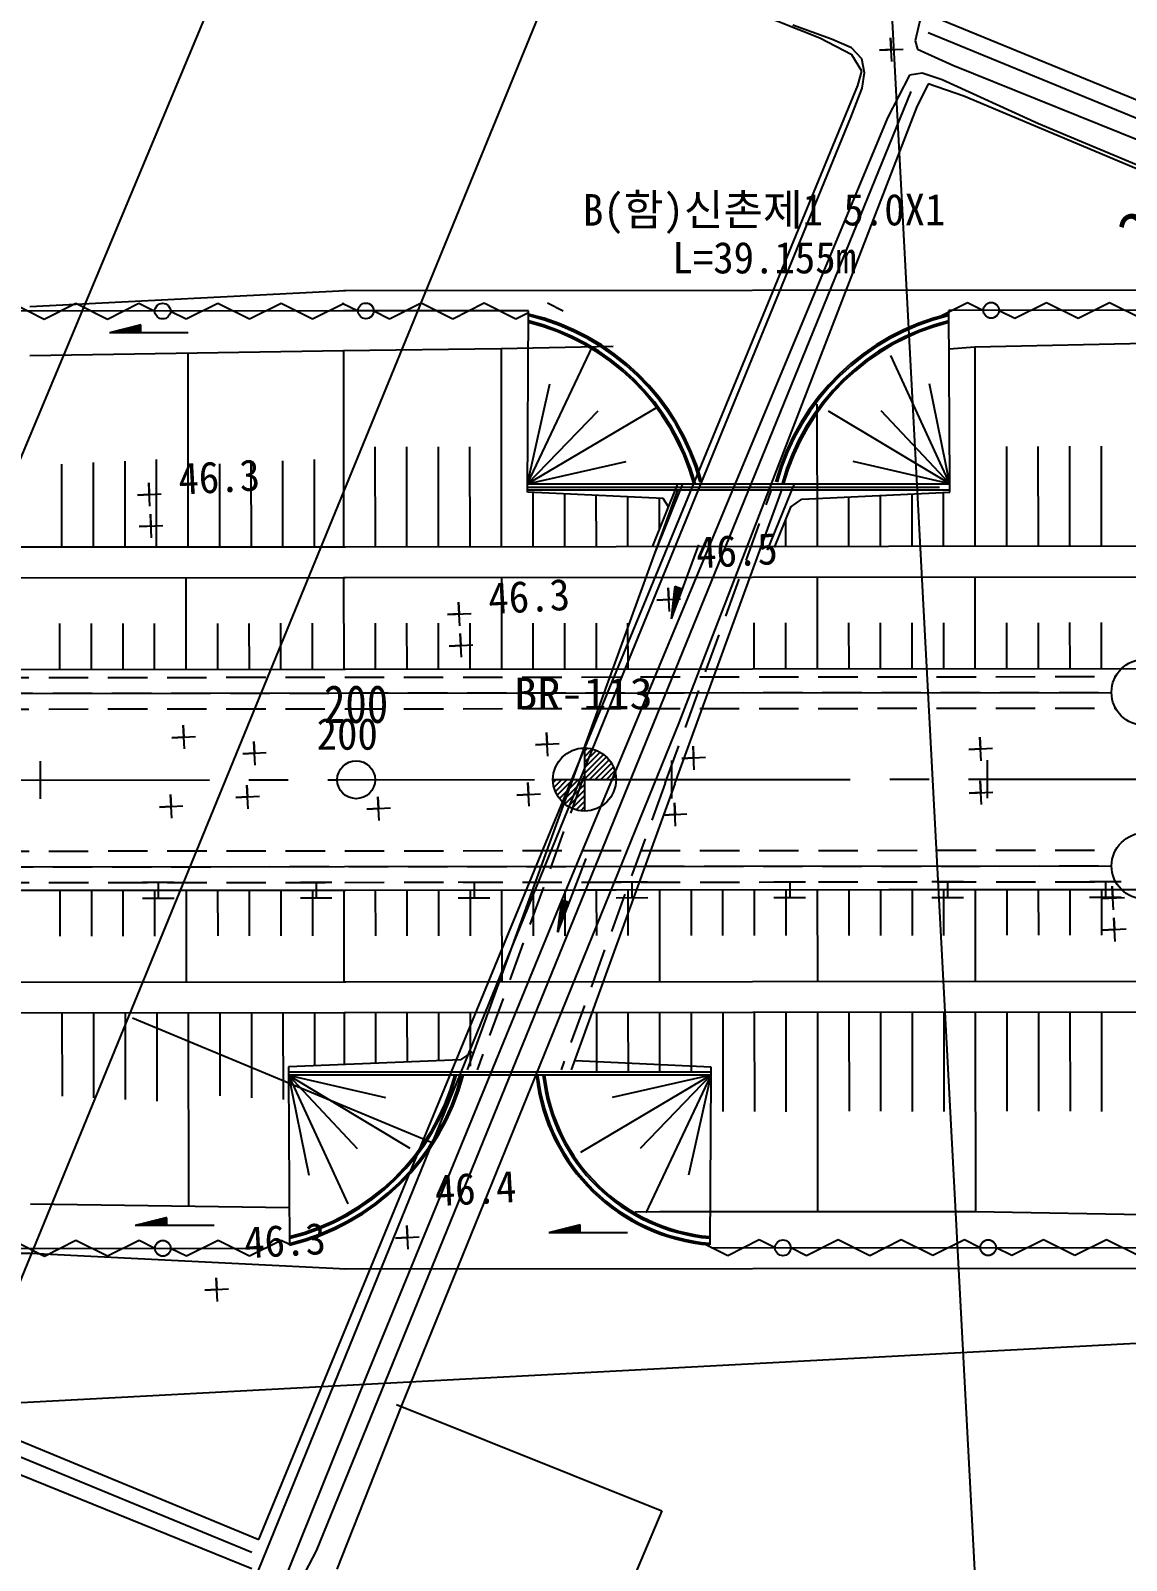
# Model space of a CAD drawing. Header units: millimetres. Extents: x 5094 to 5890, y 1103 to 1810.
# Drawn here: x 5560.8 to 5630.2, y 1422.4 to 1519.3 of the extents above; entities that cross this region are included whole.
import ezdxf
from ezdxf.enums import TextEntityAlignment as Align
from ezdxf.xclip import XClip

# ---------------------------------------------------------------- set-up
doc = ezdxf.new("R2010")
doc.units = ezdxf.units.MM
doc.header["$LTSCALE"] = 10
doc.header["$MEASUREMENT"] = 0
doc.header["$XCLIPFRAME"] = 2
for name, pattern in [('CENTER', [2, 1.25, -0.25, 0.25, -0.25]), ('CENTERX2', [4, 2.5, -0.5, 0.5, -0.5]), ('DASHED2', [0.375, 0.25, -0.125]), ('HIDDEN', [0.375, 0.25, -0.125])]:
    doc.linetypes.add(name, pattern=pattern)
for name, color, linetype in [('TN-CABL', 4, 'Continuous'), ('TN-MANH', 4, 'Continuous'), ('TZ-BASE', 253, 'Continuous'), ('TZ-CABL', 4, 'Continuous')]:
    doc.layers.add(name, color=color, linetype=linetype)
doc.styles.add('FONT10', font='GulimChe.ttf')
doc.styles.add('GHS', font='GulimChe.ttf')
doc.styles.add('GR', font='GulimChe.ttf')
doc.styles.add('GUL', font='GulimChe.ttf')
doc.linetypes.add('ZIGZAG', pattern='A,0.0001,-0.2,[131,ltypeshp.shx,S=0.2,R=0,X=-0.2,Y=0],-0.4,[131,ltypeshp.shx,S=0.2,R=180,X=0.2,Y=0],-0.2', length=0.8001)

# ---------------------------------------------------------------- blocks, each defined once
blk = doc.blocks.new('JD-DGH65HG')
at = {"layer": 'TZ-BASE', "style": 'GR'}
blk.add_text('290K250', height=3, rotation=29.23871, dxfattribs=at).set_placement((449.378, 108.094))
blk = doc.blocks.new('JD-DTYDHG5DHG')
at = {"layer": 'TZ-BASE'}
for p, q in [((429.066, 140.637), (447.633, -209.225)), ((429.372, 47.338, 46.079), (269.171, 111.711, 46.079)), ((356.666, -32.149, 46.342), (395.358, 60.513, 46.342)), ((413.559, 53.69, 46.342), (375.104, -40.204, 46.342)), ((435.778, 48.706, 46.676), (435.417, 47.161, 46.676)), ((548.325, 2.863, 46.43), (436.726, 48.63, 46.43)), ((430.11, 47.264, 46.166), (427.655, 48.157, 46.166)), ((492.501, 24.534, 46.166), (436.229, 47.684, 46.166)), ((431.405, 46.272, 46.079), (429.372, 47.338, 46.079)), ((431.372, 46.729, 46.166), (430.11, 47.264, 46.166)), ((432.036, 46.022, 46.166), (431.372, 46.729, 46.166)), ((433.146, 46.569, 46.379), (434.644, 46.649, 46.379)), ((433.895, 46.609, 46.379), (433.146, 46.569, 46.379)), ((433.935, 45.86, 46.379), (433.856, 47.358, 46.379)), ((433.856, 47.358, 46.379), (433.895, 46.609, 46.379)), ((435.417, 47.161, 46.676), (435.554, 46.634, 46.676)), ((435.554, 46.634, 46.676), (437.797, 45.635, 46.676)), ((432.032, 45.249, 46.079), (431.405, 46.272, 46.079)), ((432.207, 45.142, 46.166), (432.036, 46.022, 46.166)), ((437.797, 45.635, 46.676), (465.602, 34.397, 46.676)), ((431.78, 44.337, 46.079), (432.032, 45.249, 46.079)), ((432.059, 44.159, 46.166), (432.207, 45.142, 46.166)), ((435.052, 44.985, 46.535), (433.665, 42.287, 46.535)), ((435.862, 45.12, 46.535), (435.052, 44.985, 46.535)), ((437.124, 44.691, 46.535), (435.862, 45.12, 46.535)), ((443.223, 41.913, 46.535), (437.124, 44.691, 46.535)), ((393.827, -47.803, 46.079), (431.78, 44.337, 46.079)), ((397.478, -48.528, 46.114), (435.151, 43.965, 46.114)), ((431.346, 42.301, 46.166), (432.059, 44.159, 46.166)), ((436.244, 44.45, 46.219), (435.497, 42.944, 46.219)), ((438.489, 43.663, 46.219), (436.244, 44.45, 46.219)), ((477.264, 27.367, 46.219), (438.489, 43.663, 46.219)), ((435.497, 42.944, 46.219), (420.43, 3.949, 46.219)), ((433.665, 42.287, 46.535), (413.016, -7.323, 46.535)), ((416.934, 7.1, 46.166), (431.346, 42.301, 46.166)), ((459.35, 35.138, 46.535), (443.223, 41.913, 46.535)), ((379.326, 30.334), (399.314, 31.351)), ((399.192, 31.351), (479.181, 31.418)), ((378.239, 30.533), (380.24, 29.534)), ((380.24, 29.534), (382.239, 30.536)), ((382.239, 30.536), (384.24, 29.538)), ((384.24, 29.538), (386.239, 30.54)), ((386.239, 30.54), (387.24, 30.04)), ((389.24, 29.542), (391.239, 30.544)), ((391.239, 30.544), (393.24, 29.545)), ((393.24, 29.545), (395.239, 30.547)), ((395.239, 30.547), (397.24, 29.549)), ((397.24, 29.549), (399.239, 30.55)), ((399.117, 30.551), (400.117, 30.052)), ((410.915, 30.061), (399.193, 30.051)), ((402.118, 29.554), (404.117, 30.555)), ((404.117, 30.555), (406.118, 29.557)), ((406.118, 29.557), (408.117, 30.559)), ((408.117, 30.559), (410.118, 29.56)), ((410.858, 18.559), (410.915, 30.061)), ((412.117, 30.562), (413.117, 30.063)), ((436.733, 29.583), (438.732, 30.585)), ((479.182, 30.118), (437.551, 30.084)), ((437.609, 19.088), (437.551, 30.084)), ((438.732, 30.585), (439.732, 30.085)), ((440.732, 30.086), (441.733, 29.587)), ((441.733, 29.587), (443.732, 30.589)), ((443.732, 30.589), (445.733, 29.59)), ((445.733, 29.59), (447.732, 30.592)), ((447.732, 30.592), (449.733, 29.594)), ((399.315, 30.051), (219.268, 29.899)), ((386.362, 29.159), (384.363, 28.657)), ((386.362, 29.097), (386.115, 29.097)), ((386.362, 29.109), (386.165, 29.109)), ((386.362, 29.122), (386.215, 29.122)), ((386.362, 29.134), (386.265, 29.134)), ((386.362, 29.147), (386.315, 29.147)), ((386.363, 28.659), (386.362, 29.159)), ((388.24, 30.041), (389.24, 29.542)), ((401.117, 30.053), (402.118, 29.554)), ((410.118, 29.56), (410.915, 29.96)), ((386.363, 28.659), (384.365, 28.658)), ((386.363, 28.672), (384.415, 28.67)), ((386.363, 28.684), (384.465, 28.683)), ((386.363, 28.697), (384.515, 28.695)), ((386.363, 28.709), (384.565, 28.708)), ((386.363, 28.722), (384.615, 28.72)), ((386.363, 28.734), (384.665, 28.733)), ((386.363, 28.747), (384.715, 28.745)), ((386.363, 28.759), (384.765, 28.758)), ((386.363, 28.772), (384.815, 28.771)), ((386.363, 28.784), (384.865, 28.783)), ((386.363, 28.797), (384.915, 28.796)), ((386.363, 28.809), (384.965, 28.808)), ((386.363, 28.822), (385.015, 28.821)), ((386.363, 28.834), (385.065, 28.833)), ((386.363, 28.847), (385.115, 28.846)), ((386.363, 28.859), (385.165, 28.858)), ((386.363, 28.872), (385.215, 28.871)), ((386.363, 28.884), (385.265, 28.883)), ((386.363, 28.897), (385.315, 28.896)), ((386.362, 28.909), (385.365, 28.908)), ((386.362, 28.922), (385.415, 28.921)), ((386.362, 28.934), (385.465, 28.934)), ((386.362, 28.947), (385.515, 28.946)), ((386.362, 28.959), (385.565, 28.959)), ((386.362, 28.972), (385.615, 28.971)), ((386.362, 28.984), (385.665, 28.984)), ((386.362, 28.997), (385.715, 28.996)), ((386.362, 29.009), (385.765, 29.009)), ((386.362, 29.022), (385.815, 29.021)), ((386.362, 29.034), (385.865, 29.034)), ((386.362, 29.047), (385.915, 29.046)), ((386.362, 29.059), (385.965, 29.059)), ((386.362, 29.072), (386.015, 29.072)), ((386.362, 29.084), (386.065, 29.084)), ((389.363, 28.661), (386.363, 28.659)), ((439.184, 27.785), (459.183, 28.202)), ((379.328, 27.234), (399.195, 27.549)), ((389.328, 27.392), (389.338, 15.102)), ((399.195, 27.551), (409.184, 27.66)), ((399.195, 27.551), (399.205, 15.111)), ((409.184, 27.66), (416.27, 27.81)), ((409.184, 27.66), (409.194, 15.12)), ((410.856, 19.088), (414.98, 27.798)), ((437.609, 19.088), (433.861, 27.225)), ((437.564, 27.646), (439.184, 27.785)), ((439.184, 27.785), (439.194, 15.145)), ((216.738, 25.493, 46.079), (393.827, -47.803, 46.079)), ((410.856, 19.088), (412.262, 25.424)), ((437.609, 19.088), (436.315, 25.423)), ((216.099, 24.442, 45.885), (393.4, -48.609, 45.885)), ((410.856, 19.088), (419.107, 23.973)), ((410.856, 19.088), (415.324, 23.726)), ((429.187, 24.145), (429.194, 15.136)), ((437.609, 19.088), (429.927, 23.698)), ((437.609, 19.088), (433.253, 23.726)), ((401.189, 21.433), (401.194, 15.113)), ((403.189, 21.435), (403.194, 15.115)), ((405.189, 21.436), (405.194, 15.116)), ((407.189, 21.438), (407.194, 15.118)), ((441.189, 21.467), (441.194, 15.147)), ((443.189, 21.468), (443.194, 15.148)), ((445.189, 21.47), (445.194, 15.15)), ((447.189, 21.472), (447.194, 15.152)), ((383.334, 20.441), (383.338, 15.097)), ((385.334, 20.534), (385.338, 15.099)), ((387.334, 20.628), (387.338, 15.1)), ((393.334, 20.449), (393.338, 15.105)), ((395.334, 20.543), (395.338, 15.107)), ((397.334, 20.637), (397.338, 15.109)), ((410.856, 19.088), (417.101, 20.5)), ((437.609, 19.088), (431.476, 20.5)), ((381.334, 20.347), (381.338, 15.095)), ((391.334, 20.355), (391.338, 15.104)), ((386.145, 18.378, 46.256), (387.643, 18.457, 46.256)), ((386.934, 17.669, 46.256), (386.854, 19.167, 46.256)), ((386.854, 19.167, 46.256), (386.894, 18.418, 46.256)), ((420.381, 18.753), (407.021, -18.052)), ((410.856, 19.088), (437.609, 19.088)), ((410.856, 18.876), (436.944, 18.876)), ((410.856, 18.718), (437.609, 18.718)), ((419.446, 18.156), (410.856, 18.56)), ((411.191, 18.544), (411.194, 15.121)), ((413.192, 18.45), (413.194, 15.123)), ((420.36, 19.088), (418.747, 15.096)), ((418.922, 14.683), (420.702, 19.088)), ((420.197, 0.076), (426.979, 18.759)), ((426.064, 14.883), (427.763, 19.088)), ((428.23, 18.118), (437.609, 18.56)), ((435.192, 18.446), (435.194, 15.142)), ((437.191, 18.54), (437.194, 15.143)), ((437.609, 18.56), (437.609, 19.088)), ((386.894, 18.418, 46.256), (386.145, 18.378, 46.256)), ((415.192, 18.356), (415.194, 15.125)), ((417.192, 18.262), (417.194, 15.126)), ((419.192, 18.168), (419.193, 16.2)), ((419.776, 17.641), (419.446, 18.156)), ((427.505, 17.604), (426.477, 15.058)), ((427.505, 17.604), (428.23, 18.118)), ((431.192, 18.258), (431.194, 15.138)), ((433.192, 18.352), (433.194, 15.14)), ((387.04, 15.671, 46.256), (386.96, 17.169, 46.256)), ((386.96, 17.169, 46.256), (387, 16.42, 46.256)), ((427.193, 16.831), (427.194, 15.135)), ((386.251, 16.381, 46.256), (387.749, 16.46, 46.256)), ((387, 16.42, 46.256), (386.251, 16.381, 46.256)), ((227.224, 14.966), (399.328, 15.111)), ((399.205, 15.111), (599.194, 15.279)), ((421.679, 15.229), (420.648, 12.412)), ((239.34, 13.026), (399.329, 13.161)), ((389.207, 13.153), (389.212, 7.343)), ((399.207, 13.161), (599.196, 13.329)), ((399.207, 13.161), (399.212, 7.351)), ((409.196, 13.17), (409.201, 7.36)), ((429.196, 13.186), (429.201, 7.376)), ((439.196, 13.195), (439.201, 7.385)), ((419.051, 11.717, 46.449), (420.549, 11.797, 46.449)), ((419.8, 11.757, 46.449), (419.051, 11.717, 46.449)), ((419.84, 11.008, 46.449), (419.761, 12.506, 46.449)), ((419.761, 12.506, 46.449), (419.8, 11.757, 46.449)), ((420.179, 12.583), (419.961, 10.533)), ((420.648, 12.412), (419.961, 10.536)), ((420.636, 12.416), (419.967, 10.587)), ((420.624, 12.42), (419.972, 10.638)), ((420.612, 12.425), (419.978, 10.689)), ((420.601, 12.429), (419.983, 10.741)), ((420.589, 12.433), (419.988, 10.792)), ((420.577, 12.438), (419.994, 10.843)), ((420.565, 12.442), (419.999, 10.894)), ((420.554, 12.446), (420.005, 10.946)), ((420.542, 12.45), (420.01, 10.997)), ((420.53, 12.455), (420.016, 11.048)), ((420.518, 12.459), (420.021, 11.099)), ((420.507, 12.463), (420.027, 11.151)), ((420.495, 12.468), (420.032, 11.202)), ((420.483, 12.472), (420.037, 11.253)), ((420.471, 12.476), (420.043, 11.304)), ((420.46, 12.48), (420.048, 11.356)), ((420.448, 12.485), (420.054, 11.407)), ((420.436, 12.489), (420.059, 11.458)), ((420.425, 12.493), (420.065, 11.509)), ((420.413, 12.498), (420.07, 11.561)), ((420.401, 12.502), (420.075, 11.612)), ((420.389, 12.506), (420.081, 11.663)), ((420.378, 12.511), (420.086, 11.714)), ((420.366, 12.515), (420.092, 11.766)), ((420.354, 12.519), (420.097, 11.817)), ((420.342, 12.523), (420.103, 11.868)), ((420.331, 12.528), (420.108, 11.919)), ((420.319, 12.532), (420.114, 11.971)), ((420.307, 12.536), (420.119, 12.022)), ((420.295, 12.541), (420.124, 12.073)), ((420.284, 12.545), (420.13, 12.124)), ((420.272, 12.549), (420.135, 12.176)), ((420.26, 12.553), (420.141, 12.227)), ((420.248, 12.558), (420.146, 12.278)), ((420.237, 12.562), (420.152, 12.329)), ((420.225, 12.566), (420.157, 12.381)), ((420.213, 12.571), (420.162, 12.432)), ((420.201, 12.575), (420.168, 12.483)), ((420.19, 12.579), (420.173, 12.534)), ((420.648, 12.412), (420.179, 12.583)), ((405.782, 10.807, 46.256), (407.28, 10.886, 46.256)), ((406.531, 10.847, 46.256), (405.782, 10.807, 46.256)), ((406.571, 10.098, 46.256), (406.491, 11.596, 46.256)), ((406.491, 11.596, 46.256), (406.531, 10.847, 46.256)), ((381.209, 10.241), (381.212, 7.336)), ((383.209, 10.243), (383.212, 7.338)), ((385.209, 10.245), (385.212, 7.34)), ((387.209, 10.246), (387.212, 7.341)), ((391.209, 10.25), (391.212, 7.345)), ((393.209, 10.251), (393.212, 7.346)), ((395.209, 10.253), (395.212, 7.348)), ((397.209, 10.255), (397.212, 7.35)), ((401.198, 10.258), (401.201, 7.353)), ((403.198, 10.26), (403.201, 7.355)), ((405.198, 10.261), (405.201, 7.356)), ((407.198, 10.263), (407.201, 7.358)), ((411.198, 10.266), (411.201, 7.361)), ((413.198, 10.268), (413.201, 7.363)), ((415.198, 10.27), (415.201, 7.365)), ((417.198, 10.271), (417.201, 7.366)), ((425.198, 10.278), (425.201, 7.373)), ((427.198, 10.28), (427.201, 7.375)), ((431.198, 10.283), (431.201, 7.378)), ((433.198, 10.285), (433.201, 7.38)), ((435.198, 10.287), (435.201, 7.382)), ((437.198, 10.288), (437.201, 7.383)), ((441.198, 10.292), (441.201, 7.387)), ((443.198, 10.293), (443.201, 7.388)), ((445.198, 10.295), (445.201, 7.39)), ((447.198, 10.297), (447.201, 7.392)), ((405.888, 8.81, 46.256), (407.386, 8.889, 46.256)), ((406.637, 8.849, 46.256), (405.888, 8.81, 46.256)), ((406.677, 8.1, 46.256), (406.597, 9.598, 46.256)), ((406.597, 9.598, 46.256), (406.637, 8.849, 46.256)), ((227.045, 7.206), (399.334, 7.351)), ((393.316, -50.964, 46.166), (416.934, 7.1, 46.166)), ((399.212, 7.351), (599.201, 7.519)), ((420.43, 3.949, 46.219), (402.876, -39.317, 46.219)), ((388.331, 3.003, 46.256), (389.829, 3.083, 46.256)), ((389.08, 3.043, 46.256), (388.331, 3.003, 46.256)), ((389.12, 2.294, 46.256), (389.04, 3.792, 46.256)), ((389.04, 3.792, 46.256), (389.08, 3.043, 46.256)), ((412.143, 1.842, 46.256), (412.064, 3.34, 46.256)), ((412.064, 3.34, 46.256), (412.104, 2.591, 46.256)), ((439.592, 1.543, 46.186), (439.513, 3.04, 46.186)), ((439.513, 3.04, 46.186), (439.553, 2.291, 46.186)), ((392.809, 1.983, 46.256), (394.307, 2.063, 46.256)), ((393.558, 2.023, 46.256), (392.809, 1.983, 46.256)), ((393.597, 1.274, 46.256), (393.518, 2.772, 46.256)), ((393.518, 2.772, 46.256), (393.558, 2.023, 46.256)), ((411.355, 2.551, 46.256), (412.852, 2.631, 46.256)), ((412.104, 2.591, 46.256), (411.355, 2.551, 46.256)), ((414.466, 2.351), (414.47, -1.649)), ((414.466, 2.151), (414.658, 2.343)), ((414.467, 1.797), (414.959, 2.29)), ((414.467, 1.444), (415.225, 2.203)), ((414.467, 1.09), (415.462, 2.087)), ((414.468, 0.737), (415.675, 1.946)), ((421.419, 0.978, 46.186), (421.34, 2.476, 46.186)), ((421.34, 2.476, 46.186), (421.379, 1.727, 46.186)), ((438.804, 2.252, 46.186), (440.302, 2.331, 46.186)), ((439.553, 2.291, 46.186), (438.804, 2.252, 46.186)), ((380.001, -0.878), (379.999, 1.522)), ((414.468, 0.383), (415.865, 1.783)), ((414.79, 0.352), (416.033, 1.597)), ((415.144, 0.352), (416.178, 1.389)), ((415.497, 0.353), (416.299, 1.156)), ((420.001, -0.845), (419.999, 1.555)), ((420.631, 1.687, 46.186), (422.128, 1.767, 46.186)), ((421.379, 1.727, 46.186), (420.631, 1.687, 46.186)), ((440.001, -0.828), (439.999, 1.572)), ((410.959, -1.342, 46.256), (410.88, 0.156, 46.256)), ((410.88, 0.156, 46.256), (410.92, -0.593, 46.256)), ((412.468, 0.35), (416.468, 0.353)), ((412.477, 0.158), (412.669, 0.35)), ((412.53, -0.143), (413.022, 0.35)), ((412.618, -0.409), (413.376, 0.351)), ((412.734, -0.646), (413.729, 0.351)), ((412.876, -0.858), (414.083, 0.351)), ((413.039, -1.048), (414.437, 0.352)), ((413.225, -1.216), (414.468, 0.03)), ((415.851, 0.353), (416.393, 0.896)), ((416.204, 0.353), (416.452, 0.602)), ((439.617, -1.225, 46.186), (439.537, 0.272, 46.186)), ((439.537, 0.272, 46.186), (439.577, -0.476, 46.186)), ((388.319, -2.101, 46.256), (388.24, -0.604, 46.256)), ((388.24, -0.604, 46.256), (388.28, -1.352, 46.256)), ((392.367, -0.789, 46.256), (393.865, -0.709, 46.256)), ((393.116, -0.749, 46.256), (392.367, -0.789, 46.256)), ((393.156, -1.498, 46.256), (393.076, 0, 46.256)), ((393.076, 0, 46.256), (393.116, -0.749, 46.256)), ((401.459, -2.235, 46.256), (401.379, -0.737, 46.256)), ((401.379, -0.737, 46.256), (401.419, -1.486, 46.256)), ((410.171, -0.632, 46.256), (411.669, -0.553, 46.256)), ((410.92, -0.593, 46.256), (410.171, -0.632, 46.256)), ((413.434, -1.36), (414.469, -0.324)), ((413.667, -1.481), (414.469, -0.678)), ((438.828, -0.516, 46.186), (440.326, -0.437, 46.186)), ((439.577, -0.476, 46.186), (438.828, -0.516, 46.186)), ((387.531, -1.392, 46.256), (389.029, -1.313, 46.256)), ((388.28, -1.352, 46.256), (387.531, -1.392, 46.256)), ((400.67, -1.526, 46.256), (402.168, -1.446, 46.256)), ((401.419, -1.486, 46.256), (400.67, -1.526, 46.256)), ((413.927, -1.574), (414.469, -1.031)), ((414.222, -1.633), (414.47, -1.385)), ((419.45, -1.902, 46.186), (420.948, -1.822, 46.186)), ((420.199, -1.862, 46.186), (419.45, -1.902, 46.186)), ((420.239, -2.611, 46.186), (420.159, -1.113, 46.186)), ((420.159, -1.113, 46.186), (420.199, -1.862, 46.186)), ((414.553, -4.654), (413.471, -7.452)), ((227.243, -6.793), (399.346, -6.648)), ((381.223, -6.664), (381.226, -9.569)), ((383.223, -6.662), (383.226, -9.567)), ((385.223, -6.66), (385.226, -9.565)), ((386.464, -6.16), (388.464, -6.157)), ((387.223, -6.659), (387.226, -9.564)), ((387.464, -6.158), (387.466, -7.158)), ((389.223, -6.657), (389.228, -12.467)), ((391.223, -6.655), (391.226, -9.56)), ((393.223, -6.654), (393.226, -9.559)), ((395.223, -6.652), (395.226, -9.557)), ((396.464, -6.152), (398.464, -6.148)), ((397.223, -6.65), (397.226, -9.555)), ((397.464, -6.15), (397.466, -7.15)), ((399.223, -6.648), (499.213, -6.564)), ((399.223, -6.649), (399.228, -12.459)), ((401.213, -6.647), (401.215, -9.552)), ((403.213, -6.645), (403.215, -9.55)), ((405.213, -6.644), (405.215, -9.549)), ((406.464, -6.143), (408.464, -6.14)), ((407.213, -6.642), (407.215, -9.547)), ((407.464, -6.142), (407.466, -7.142)), ((409.213, -6.64), (409.218, -12.45)), ((411.213, -6.639), (411.215, -9.544)), ((413.213, -6.637), (413.215, -9.542)), ((415.213, -6.635), (415.215, -9.54)), ((416.464, -6.135), (418.464, -6.132)), ((417.213, -6.634), (417.215, -9.539)), ((417.464, -6.133), (417.466, -7.133)), ((419.213, -6.632), (419.217, -12.442)), ((421.213, -6.63), (421.215, -9.535)), ((423.213, -6.629), (423.215, -9.534)), ((425.213, -6.627), (425.215, -9.532)), ((426.464, -6.127), (428.464, -6.123)), ((427.213, -6.625), (427.215, -9.53)), ((427.464, -6.125), (427.466, -7.125)), ((429.213, -6.623), (429.217, -12.433)), ((431.213, -6.622), (431.215, -9.527)), ((433.213, -6.62), (433.215, -9.525)), ((435.213, -6.618), (435.215, -9.523)), ((436.464, -6.118), (438.464, -6.115)), ((437.213, -6.617), (437.215, -9.522)), ((437.464, -6.116), (437.466, -7.116)), ((439.213, -6.615), (439.217, -12.425)), ((441.213, -6.613), (441.215, -9.518)), ((443.213, -6.612), (443.215, -9.517)), ((445.213, -6.61), (445.215, -9.515)), ((446.464, -6.11), (448.464, -6.106)), ((447.213, -6.608), (447.215, -9.513)), ((447.464, -6.108), (447.466, -7.108)), ((447.972, -7.904, 46.186), (447.892, -6.406, 46.186)), ((447.892, -6.406, 46.186), (447.932, -7.155, 46.186)), ((386.466, -7.16), (388.466, -7.157)), ((396.466, -7.152), (398.466, -7.148)), ((413.016, -7.323, 46.535), (400.638, -37.476, 46.535)), ((406.466, -7.143), (408.466, -7.14)), ((413.004, -7.271), (412.749, -9.317)), ((413.47, -7.452), (412.749, -9.315)), ((413.459, -7.447), (412.756, -9.264)), ((413.447, -7.443), (412.762, -9.213)), ((413.435, -7.438), (412.768, -9.161)), ((413.424, -7.434), (412.775, -9.11)), ((413.412, -7.429), (412.781, -9.059)), ((413.004, -7.271), (412.787, -9.321)), ((413.4, -7.425), (412.788, -9.008)), ((413.389, -7.42), (412.794, -8.957)), ((413.377, -7.416), (412.8, -8.906)), ((413.365, -7.411), (412.807, -8.855)), ((413.354, -7.407), (412.813, -8.803)), ((413.342, -7.402), (412.82, -8.752)), ((413.33, -7.397), (412.826, -8.701)), ((413.319, -7.393), (412.832, -8.65)), ((413.307, -7.388), (412.839, -8.599)), ((413.295, -7.384), (412.845, -8.548)), ((413.284, -7.379), (412.851, -8.497)), ((413.272, -7.375), (412.858, -8.445)), ((413.26, -7.37), (412.864, -8.394)), ((413.249, -7.366), (412.871, -8.343)), ((413.237, -7.361), (412.877, -8.292)), ((413.225, -7.357), (412.883, -8.241)), ((413.214, -7.352), (412.89, -8.19)), ((413.202, -7.348), (412.896, -8.139)), ((413.192, -7.34), (412.918, -8.089)), ((413.18, -7.336), (412.923, -8.038)), ((413.168, -7.331), (412.928, -7.987)), ((413.156, -7.327), (412.934, -7.935)), ((413.145, -7.323), (412.939, -7.884)), ((413.133, -7.318), (412.945, -7.833)), ((413.121, -7.314), (412.95, -7.782)), ((413.109, -7.31), (412.956, -7.73)), ((413.098, -7.306), (412.961, -7.679)), ((413.086, -7.301), (412.967, -7.628)), ((413.074, -7.297), (412.972, -7.577)), ((413.063, -7.293), (412.977, -7.525)), ((413.051, -7.288), (412.983, -7.474)), ((413.039, -7.284), (412.988, -7.423)), ((413.027, -7.28), (412.994, -7.372)), ((413.016, -7.276), (412.999, -7.32)), ((413.474, -7.443), (413.004, -7.271)), ((416.466, -7.135), (418.466, -7.132)), ((426.466, -7.127), (428.466, -7.123)), ((436.466, -7.118), (438.466, -7.115)), ((446.466, -7.11), (448.466, -7.106)), ((447.183, -7.194, 46.186), (448.681, -7.115, 46.186)), ((447.932, -7.155, 46.186), (447.183, -7.194, 46.186)), ((448.078, -9.901, 46.186), (447.998, -8.403, 46.186)), ((447.998, -8.403, 46.186), (448.038, -9.152, 46.186)), ((447.289, -9.192, 46.186), (448.787, -9.112, 46.186)), ((448.038, -9.152, 46.186), (447.289, -9.192, 46.186)), ((239.362, -12.594), (399.351, -12.459)), ((399.228, -12.459), (599.217, -12.291)), ((227.249, -14.554), (399.352, -14.409)), ((381.363, -14.425), (381.368, -19.71)), ((383.363, -14.423), (383.368, -19.817)), ((385.363, -14.421), (385.368, -19.924)), ((387.363, -14.42), (387.368, -20.031)), ((389.363, -14.418), (389.374, -26.708)), ((391.363, -14.416), (391.368, -19.701)), ((393.363, -14.415), (393.368, -19.808)), ((395.363, -14.413), (395.368, -19.915)), ((397.363, -14.411), (397.366, -17.794)), ((399.23, -14.409), (599.219, -14.241)), ((399.23, -14.409), (399.233, -17.718)), ((401.219, -14.407), (401.222, -17.638)), ((403.219, -14.405), (403.222, -17.557)), ((405.219, -14.404), (405.222, -17.476)), ((407.219, -14.402), (407.222, -17.819)), ((415.219, -14.395), (415.222, -18.177)), ((417.219, -14.394), (417.222, -18.177)), ((419.219, -14.392), (419.222, -18.177)), ((421.219, -14.39), (421.222, -18.177)), ((423.219, -14.389), (423.224, -20.679)), ((425.219, -14.387), (425.224, -20.687)), ((427.219, -14.385), (427.224, -20.695)), ((429.219, -14.383), (429.23, -27.023)), ((431.219, -14.382), (431.224, -20.662)), ((433.219, -14.38), (433.224, -20.67)), ((435.219, -14.378), (435.224, -20.678)), ((437.219, -14.377), (437.224, -20.687)), ((439.219, -14.375), (439.23, -27.015)), ((441.219, -14.373), (441.224, -20.653)), ((443.219, -14.372), (443.224, -20.662)), ((445.219, -14.37), (445.224, -20.67)), ((447.219, -14.368), (447.224, -20.678)), ((385.837, -14.751, 46.412), (404.699, -22.598, 46.412)), ((406.639, -17.419), (395.715, -17.861)), ((406.639, -17.419), (407.364, -16.905)), ((395.715, -17.861), (395.715, -18.389)), ((395.715, -18.177), (422.467, -18.177)), ((395.715, -18.389), (401.847, -19.801)), ((395.715, -18.389), (400.071, -23.027)), ((395.715, -18.389), (403.396, -22.999)), ((395.715, -18.389), (399.462, -26.526)), ((395.715, -18.389), (397.009, -24.725)), ((395.715, -18.389), (395.772, -29.155)), ((422.467, -18.389), (395.715, -18.389)), ((413.877, -17.457), (422.467, -17.861)), ((422.467, -18.389), (414.216, -23.274)), ((422.467, -18.389), (416.222, -19.801)), ((422.467, -18.389), (417.999, -23.027)), ((422.467, -18.389), (418.343, -27.099)), ((422.467, -18.389), (421.061, -24.725)), ((422.467, -18.389), (422.413, -29.141)), ((422.467, -17.861), (422.467, -18.389)), ((393.394, -49.664, 46.061), (319.168, -19.621, 46.061)), ((699.467, -22.121), (144.297, -51.583)), ((395.76, -26.798), (379.373, -26.566)), ((417.668, -27.038), (419.23, -27.032)), ((419.23, -27.032), (439.23, -27.015)), ((439.23, -27.015), (459.23, -27.398)), ((387.997, -27.413), (385.997, -27.915)), ((387.997, -27.912), (386, -27.914)), ((387.997, -27.9), (386.05, -27.902)), ((387.997, -27.887), (386.1, -27.889)), ((387.997, -27.875), (386.15, -27.876)), ((387.997, -27.862), (386.2, -27.864)), ((387.997, -27.85), (386.25, -27.851)), ((387.997, -27.837), (386.3, -27.839)), ((387.997, -27.825), (386.35, -27.826)), ((387.997, -27.812), (386.4, -27.814)), ((387.997, -27.8), (386.45, -27.801)), ((387.997, -27.787), (386.5, -27.789)), ((387.997, -27.775), (386.55, -27.776)), ((387.997, -27.762), (386.6, -27.764)), ((387.997, -27.75), (386.65, -27.751)), ((387.997, -27.737), (386.699, -27.738)), ((387.997, -27.725), (386.749, -27.726)), ((387.997, -27.712), (386.799, -27.713)), ((387.997, -27.7), (386.849, -27.701)), ((387.997, -27.687), (386.899, -27.688)), ((387.997, -27.675), (386.949, -27.676)), ((387.997, -27.662), (386.999, -27.663)), ((387.997, -27.65), (387.049, -27.651)), ((387.997, -27.637), (387.099, -27.638)), ((387.997, -27.625), (387.149, -27.626)), ((387.997, -27.612), (387.199, -27.613)), ((387.997, -27.6), (387.249, -27.6)), ((387.997, -27.587), (387.299, -27.588)), ((387.997, -27.575), (387.349, -27.575)), ((387.997, -27.562), (387.399, -27.563)), ((387.997, -27.55), (387.449, -27.55)), ((387.997, -27.537), (387.499, -27.538)), ((387.997, -27.525), (387.549, -27.525)), ((387.997, -27.512), (387.599, -27.513)), ((387.997, -27.5), (387.649, -27.5)), ((387.997, -27.487), (387.699, -27.488)), ((387.997, -27.475), (387.749, -27.475)), ((387.997, -27.462), (387.799, -27.463)), ((387.997, -27.45), (387.849, -27.45)), ((387.997, -27.437), (387.899, -27.437)), ((387.997, -27.425), (387.949, -27.425)), ((387.997, -27.913), (387.997, -27.413)), ((390.997, -27.91), (387.997, -27.913)), ((403.285, -29.417, 46.379), (403.206, -27.919, 46.379)), ((403.206, -27.919, 46.379), (403.245, -28.668, 46.379)), ((414.194, -27.871), (412.195, -28.373)), ((414.195, -28.108), (413.247, -28.109)), ((414.194, -28.096), (413.297, -28.096)), ((414.194, -28.083), (413.347, -28.084)), ((414.194, -28.071), (413.397, -28.071)), ((414.194, -28.058), (413.447, -28.059)), ((414.194, -28.046), (413.497, -28.046)), ((414.194, -28.033), (413.547, -28.034)), ((414.194, -28.021), (413.597, -28.021)), ((414.194, -28.008), (413.647, -28.009)), ((414.194, -27.996), (413.697, -27.996)), ((414.194, -27.983), (413.747, -27.983)), ((414.194, -27.971), (413.797, -27.971)), ((414.194, -27.958), (413.847, -27.958)), ((414.194, -27.946), (413.897, -27.946)), ((414.194, -27.933), (413.947, -27.933)), ((414.194, -27.921), (413.997, -27.921)), ((414.194, -27.908), (414.047, -27.908)), ((414.194, -27.896), (414.097, -27.896)), ((414.194, -27.883), (414.147, -27.883)), ((414.195, -28.371), (414.194, -27.871)), ((380.248, -29.866), (378.247, -28.867)), ((382.247, -28.864), (380.248, -29.866)), ((384.248, -29.862), (382.247, -28.864)), ((386.247, -28.86), (384.248, -29.862)), ((387.247, -29.36), (386.247, -28.86)), ((391.247, -28.856), (389.248, -29.858)), ((393.248, -29.855), (391.247, -28.856)), ((395.247, -28.853), (393.248, -29.855)), ((395.826, -29.142), (395.247, -28.853)), ((402.497, -28.708, 46.379), (403.994, -28.628, 46.379)), ((403.245, -28.668, 46.379), (402.497, -28.708, 46.379)), ((414.195, -28.371), (412.197, -28.372)), ((414.195, -28.358), (412.247, -28.36)), ((414.195, -28.346), (412.297, -28.347)), ((414.195, -28.333), (412.347, -28.335)), ((414.195, -28.321), (412.397, -28.322)), ((414.195, -28.308), (412.447, -28.31)), ((414.195, -28.296), (412.497, -28.297)), ((414.195, -28.283), (412.547, -28.284)), ((414.195, -28.271), (412.597, -28.272)), ((414.195, -28.258), (412.647, -28.259)), ((414.195, -28.246), (412.697, -28.247)), ((414.195, -28.233), (412.747, -28.234)), ((414.195, -28.221), (412.797, -28.222)), ((414.195, -28.208), (412.847, -28.209)), ((414.195, -28.196), (412.897, -28.197)), ((414.195, -28.183), (412.947, -28.184)), ((414.195, -28.171), (412.997, -28.172)), ((414.195, -28.158), (413.047, -28.159)), ((414.195, -28.146), (413.097, -28.146)), ((414.195, -28.133), (413.147, -28.134)), ((414.195, -28.121), (413.197, -28.121)), ((417.195, -28.369), (414.195, -28.371)), ((425.535, -28.827), (423.536, -29.828)), ((426.535, -29.326), (425.535, -28.827)), ((430.535, -28.822), (428.536, -29.824)), ((432.536, -29.821), (430.535, -28.822)), ((434.535, -28.819), (432.536, -29.821)), ((436.536, -29.817), (434.535, -28.819)), ((438.535, -28.816), (436.536, -29.817)), ((439.535, -29.315), (438.535, -28.816)), ((443.535, -28.811), (441.536, -29.813)), ((445.536, -29.81), (443.535, -28.811)), ((447.535, -28.808), (445.536, -29.81)), ((449.536, -29.806), (447.535, -28.808)), ((219.376, -29.801), (379.376, -29.666)), ((219.508, -29.501), (394.247, -29.354)), ((379.376, -29.666), (399.366, -30.649)), ((389.248, -29.858), (388.247, -29.359)), ((423.536, -29.828), (422.099, -29.111)), ((422.535, -29.329), (459.232, -29.298)), ((428.536, -29.824), (427.535, -29.325)), ((441.536, -29.813), (440.535, -29.314)), ((399.244, -30.649), (459.233, -30.598)), ((390.422, -32.009, 46.256), (391.919, -31.93, 46.256)), ((391.17, -31.97, 46.256), (390.422, -32.009, 46.256)), ((391.21, -32.719, 46.256), (391.131, -31.221, 46.256)), ((391.131, -31.221, 46.256), (391.17, -31.97, 46.256)), ((400.638, -37.476, 46.535), (385.937, -74.011, 46.535)), ((402.876, -39.317, 46.219), (398.772, -49.696, 46.219)), ((402.56, -39.244, 46.219), (419.355, -45.989, 46.219)), ((419.355, -45.989, 46.219), (409.978, -68.181, 46.219)), ((396.767, -49.894, 46.114), (397.478, -48.528, 46.114))]:
    blk.add_line(p, q, dxfattribs=at)
at = {"layer": 'TZ-BASE', "linetype": 'DASHED2'}
for p, q in [((419.578, 0.13), (426.34, 18.758)), ((414.421, 0.577), (407.659, -18.052)), ((419.578, 0.13), (412.98, -18.047))]:
    blk.add_line(p, q, dxfattribs=at)
at = {"layer": 'TZ-BASE', "linetype": 'Continuous'}
blk.add_line((420.197, 0.076), (413.619, -18.046), dxfattribs=at)
at = {"layer": 'TZ-BASE', "ltscale": 2}
for p, q in [((413.701, 0.35), (420.298, 0.355)), ((101.464, -6.899), (577.465, -6.499))]:
    blk.add_line(p, q, dxfattribs=at)
at = {"layer": 'TZ-BASE', "linetype": 'CENTER'}
blk.add_lwpolyline([(0, 0), (198.2, 0.168), (398.8, 0.338), (598.8, 0.507), (700, 0.592)], dxfattribs=at)
at = {"layer": 'TZ-BASE'}
for centre, radius in [((387.74, 30.041), 0.5), ((400.617, 30.052), 0.5), ((440.232, 30.086), 0.5), ((414.468, 0.351), 2), ((400, 0.339), 1.2), ((387.747, -29.359), 0.5), ((427.035, -29.325), 0.5), ((440.035, -29.314), 0.5)]:
    blk.add_circle(centre, radius, dxfattribs=at)
at = {"layer": 'TZ-BASE', "linetype": 'CENTERX2'}
blk.add_circle((400, 0.339), 1.2, dxfattribs=at)
at = {"layer": 'TZ-BASE'}
for centre, radius, start, end in [((407.453, 15.292), 14.968, 15.24086, 76.62852), ((407.453, 15.292), 14.44, 15.24086, 76.12226), ((407.453, 15.292), 14.546, 15.24086, 76.17297), ((407.453, 15.292), 14.862, 15.24086, 76.32184), ((441.012, 15.292), 14.968, 103.36282, 164.75914), ((441.012, 15.292), 14.862, 103.67815, 164.75914), ((441.012, 15.292), 14.546, 103.82702, 164.75914), ((441.012, 15.292), 14.44, 103.87773, 164.75914), ((392.311, -14.593), 14.862, 283.46381, 345.20235), ((392.311, -14.593), 14.968, 283.36934, 345.3091), ((392.311, -14.593), 14.44, 283.87773, 344.75914), ((392.311, -14.593), 14.546, 283.82703, 344.87244), ((423.409, -17.113), 11.647, 186.34446, 265.01912), ((423.409, -17.113), 11.542, 186.34446, 265.01912), ((423.409, -17.113), 12.07, 186.34446, 265.26557), ((423.409, -17.113), 11.964, 186.34446, 265.22625)]:
    blk.add_arc(centre, radius, start, end, dxfattribs=at)
at = {"layer": 'TZ-BASE', "style": 'GHS'}
for s, p in [('B(함)신촌제1 5.0X1', (425.848, 36.336)), ('L=39.155m', (425.851, 33.413))]:
    blk.add_text(s, height=2, rotation=0.04708, dxfattribs=at).set_placement(p, align=Align.MIDDLE)
at = {"layer": 'TZ-BASE', "style": 'GUL'}
for s, rotation, p in [('46.3', 3.03779, (388.784, 18.403, 47.838)), ('46.5', 3.03779, (421.583, 13.74, 47.838)), ('46.3', 3.03779, (408.42, 10.833, 47.838)), ('200', 0.04849, (397.496, 2.241)), ('46.4', 3.03779, (405.029, -26.686, 47.838)), ('46.3', 3.03779, (392.953, -29.986, 46.186))]:
    blk.add_text(s, height=2, rotation=rotation, dxfattribs=at).set_placement(p)
at = {"layer": 'TZ-BASE', "style": 'GUL', "width": 1.07404}
blk.add_text('BR-113', height=2, rotation=359.99707, dxfattribs=at).set_placement((410.01, 4.806), (418.785, 4.806), align=Align.FIT)
at = {"layer": 'TZ-BASE', "style": 'FONT10', "width": 0.875}
blk.add_text('200', height=2.4, rotation=0.04996, dxfattribs=at).set_placement((399.996, 3.939), align=Align.CENTER)

msp = doc.modelspace()

# ---------------------------------------------------------------- linework, layer by layer
at = {"layer": 'TN-CABL', "linetype": 'ZIGZAG', "ltscale": 0.5}
for points in [[(5483.428, 1477.281), (5629.253, 1477.405)], [(5483.438, 1466.281), (5629.263, 1466.405)]]:
    msp.add_lwpolyline(points, dxfattribs=at)
at = {"layer": 'TN-MANH'}
for centre in [(5631.353, 1477.406), (5631.363, 1466.406)]:
    msp.add_circle(centre, 2.1, dxfattribs=at)
at = {"layer": 'TZ-CABL', "linetype": 'HIDDEN'}
for points in [[(5483.174, 1478.281), (5629.505, 1478.405)], [(5483.428, 1477.281), (5629.253, 1477.405)], [(5483.176, 1476.281), (5629.507, 1476.405)], [(5483.184, 1467.281), (5629.515, 1467.405)], [(5483.438, 1466.281), (5629.263, 1466.405)], [(5483.186, 1465.281), (5629.517, 1465.405)]]:
    msp.add_lwpolyline(points, dxfattribs=at)

# ---------------------------------------------------------------- block references
at = {"layer": 'TZ-BASE'}
ref = msp.add_blockref('JD-DTYDHG5DHG', (5181.403, 1471.526), dxfattribs=at)
XClip(ref).set_block_clipping_path([(-0.0634752176, 74.9999731397), (699.936274083, 75.5924085028), (700.0632245182, -74.4075377758), (0.0634752176, -74.9999731397)])
msp.add_blockref('JD-DGH65HG', (5181.467, 1396.526), dxfattribs=at)

doc.saveas('drawing.dxf')
